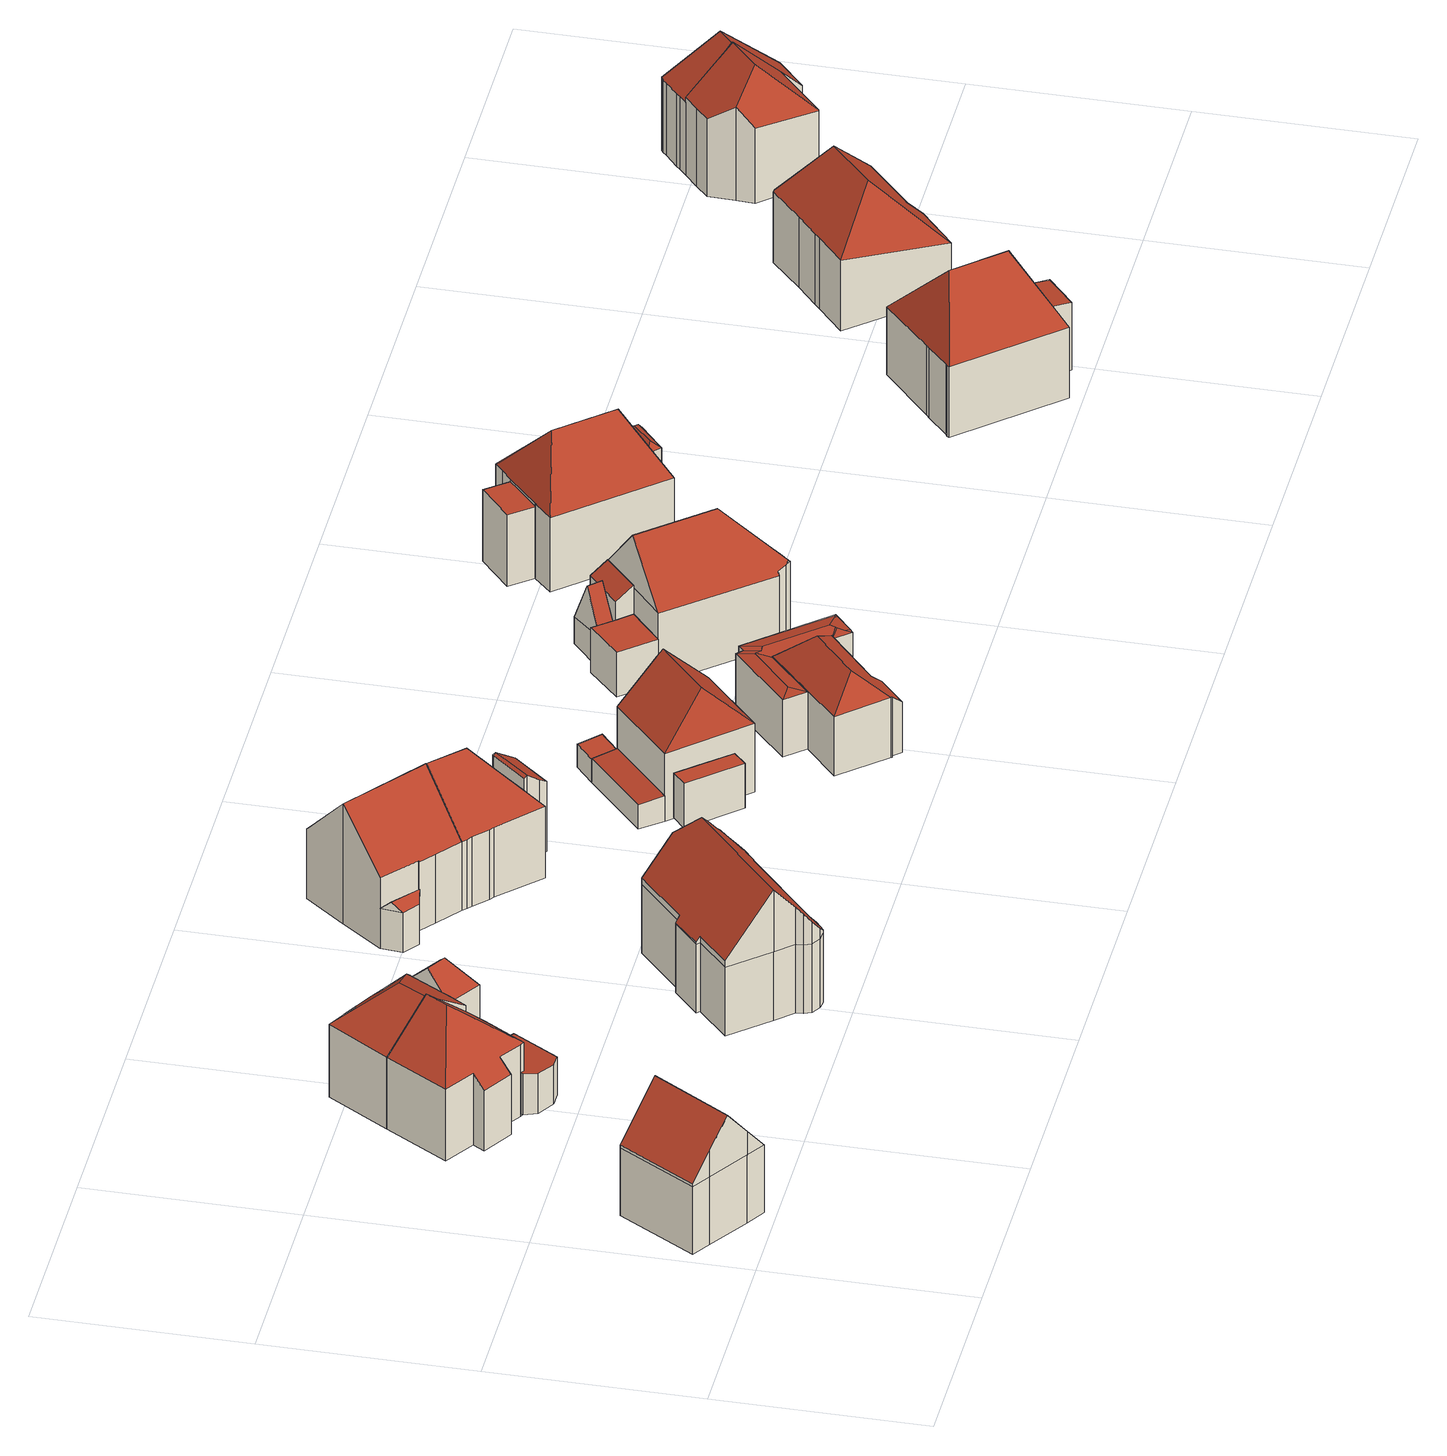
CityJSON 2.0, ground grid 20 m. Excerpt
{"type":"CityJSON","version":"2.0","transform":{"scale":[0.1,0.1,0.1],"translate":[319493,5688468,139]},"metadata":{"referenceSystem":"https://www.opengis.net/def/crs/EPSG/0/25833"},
"CityObjects":{
"building1":{"type":"Building","attributes":{"Dachtyp_tdc":"tdcFreeFormRoof","Gemeindeschluessel":14713000,"Dachneigung":49.77,"QualitaetDacherkennung":67,"Geometrietyp2DReferenz":"3000","function":"31001_9998","roofType":"5000","measuredHeight":12.52},"geometry":[{"type":"MultiSurface","lod":"2","boundaries":[[[0,1,2,3]],[[1,4,5,2]],[[4,6,7,5]],[[6,8,9,7]],[[8,10,11,9]],[[10,12,13,11]],[[12,14,15,13]],[[14,0,3,15]],[[16,17,18,19,20]],[[20,21,8,6,4,1,16]],[[0,17,16,1]],[[10,21,20,19,12]],[[8,21,10]],[[12,19,18,14]],[[14,18,17,0]],[[3,2,5,7,9,11,13,15]]],"semantics":{"surfaces":[{"type":"WallSurface"},{"type":"RoofSurface"},{"type":"GroundSurface"}],"values":[0,0,0,0,0,0,0,0,1,1,0,0,0,0,0,2]}}]},
"building2":{"type":"Building","attributes":{"Dachtyp_tdc":"tdcHipAndGableRoof","Gemeindeschluessel":14713000,"Dachneigung":43.46,"QualitaetDacherkennung":62,"Geometrietyp2DReferenz":"3000","function":"31001_9998","roofType":"5000","measuredHeight":11.76},"geometry":[{"type":"MultiSurface","lod":"2","boundaries":[[[22,23,24,25]],[[23,26,27,24]],[[26,28,29,27]],[[28,30,31,29]],[[30,32,33,31]],[[32,34,35,33]],[[34,36,37,35]],[[36,38,39,37]],[[38,40,41,39]],[[40,42,43,41]],[[42,22,25,43]],[[38,36,34,32,30,28,26,44]],[[26,23,22,42,44]],[[42,40,38,44]],[[25,24,27,29,31,33,35,37,39,41,43]]],"semantics":{"surfaces":[{"type":"WallSurface"},{"type":"RoofSurface"},{"type":"GroundSurface"}],"values":[0,0,0,0,0,0,0,0,0,0,0,1,1,1,2]}}]},
"building3":{"type":"Building","attributes":{"Dachtyp_tdc":"tdcPolyFlatRoof","Gemeindeschluessel":14713000,"Dachneigung":3.97,"QualitaetDacherkennung":51,"Geometrietyp2DReferenz":"3000","function":"31001_9998","roofType":"2100","measuredHeight":4.34},"geometry":[{"type":"MultiSurface","lod":"2","boundaries":[[[45,46,47,48]],[[46,49,50,47]],[[49,51,52,50]],[[51,53,54,52]],[[53,55,56,54]],[[55,57,58,56]],[[57,59,60,58]],[[59,45,48,60]],[[59,57,55,53,51,49,46,45]],[[48,47,50,52,54,56,58,60]]],"semantics":{"surfaces":[{"type":"WallSurface"},{"type":"RoofSurface"},{"type":"GroundSurface"}],"values":[0,0,0,0,0,0,0,0,1,2]}}]},
"building4":{"type":"Building","attributes":{"Gemeindeschluessel":14713000,"Geometrietyp2DReferenz":"3000","function":"31001_9998","roofType":"9999"},"children":["building4-1","building4-2"]},
"building4-1":{"type":"BuildingPart","attributes":{"Dachtyp_tdc":"tdcHipAndGableRoof","Dachneigung":43.57,"QualitaetDacherkennung":56,"Geometrietyp2DReferenz":"3000","roofType":"5000","measuredHeight":11.59},"parents":["building4"],"geometry":[{"type":"MultiSurface","lod":"2","boundaries":[[[61,62,63]],[[61,64,25,62]],[[64,65,66,25]],[[65,40,41,66]],[[40,67,68,41]],[[67,69,70,68]],[[69,71,72,70]],[[71,73,74,72]],[[73,75,76,74]],[[75,77,78,76]],[[77,79,80,78]],[[79,81,82,80]],[[77,75,73,71,69,67,83]],[[67,40,65,83]],[[65,64,61,84,85,79,77,83]],[[62,25,66,41,68,70,72,74,76,78,80]],[[61,63,84]],[[85,81,79]],[[63,62,80,82]],[[63,82,81,85,84]]],"semantics":{"surfaces":[{"type":"WallSurface"},{"type":"RoofSurface"},{"type":"GroundSurface"},{"type":"ClosureSurface"}],"values":[0,0,0,0,0,0,0,0,0,0,0,0,1,1,1,2,0,0,3,3]}}]},
"building4-2":{"type":"BuildingPart","attributes":{"Dachtyp_tdc":"tdcHipAndGableRoof","Dachneigung":42.21,"QualitaetDacherkennung":74,"Geometrietyp2DReferenz":"3000","roofType":"5000","measuredHeight":9.77},"parents":["building4"],"geometry":[{"type":"MultiSurface","lod":"2","boundaries":[[[86,87,88,89]],[[87,63,62,88]],[[82,86,89,80]],[[87,90,91]],[[81,85,92,91,90]],[[87,91,92,84,63]],[[82,81,90,86]],[[86,90,87]],[[89,88,62,80]],[[80,62,63,82]],[[92,85,84]],[[84,85,81,82,63]]],"semantics":{"surfaces":[{"type":"WallSurface"},{"type":"RoofSurface"},{"type":"GroundSurface"},{"type":"ClosureSurface"}],"values":[0,0,0,1,1,1,0,0,2,3,0,3]}}]},
"building5":{"type":"Building","attributes":{"Dachtyp_tdc":"tdcFreeFormRoof","Gemeindeschluessel":14713000,"Dachneigung":50.17,"QualitaetDacherkennung":61,"Geometrietyp2DReferenz":"3000","function":"31001_9998","roofType":"5000","measuredHeight":13.62},"geometry":[{"type":"MultiSurface","lod":"2","boundaries":[[[93,94,95,96]],[[94,97,98,95]],[[97,99,100,98]],[[99,101,102,100]],[[101,103,104,102]],[[103,105,106,104]],[[105,107,108,106]],[[107,109,110,108]],[[109,111,112,110]],[[111,113,114,112]],[[113,115,116,114]],[[115,117,118,116]],[[117,119,120,118]],[[119,121,122,120]],[[121,123,124,122]],[[123,125,126,124]],[[125,127,128,126]],[[127,129,130,128]],[[129,131,132,130]],[[131,133,134,132]],[[133,135,136,134]],[[135,137,138,136]],[[137,139,140,138]],[[139,141,142,140]],[[141,93,96,142]],[[143,144,145]],[[146,145,144,147,148,149,150,151,152]],[[153,154,155,156,157,109,158,159,160,161,162,143,145,146,163,164,165,166,167]],[[107,158,109]],[[111,109,157]],[[97,94,144,143]],[[94,93,147,144]],[[99,97,143,162]],[[101,99,162,161]],[[103,101,161,160]],[[105,103,160,159]],[[107,105,159,158]],[[113,111,157,156]],[[115,113,156,155]],[[117,115,155,154]],[[119,117,154,153]],[[121,119,153,167]],[[123,121,167,166]],[[125,123,166,165]],[[127,125,165,164]],[[129,127,164,163]],[[133,131,146,152]],[[131,129,163,146]],[[135,133,152,151]],[[137,135,151,150]],[[139,137,150,149]],[[141,139,149,148]],[[93,141,148,147]],[[96,95,98,100,102,104,106,108,110,112,114,116,118,120,122,124,126,128,130,132,134,136,138,140,142]]],"semantics":{"surfaces":[{"type":"WallSurface"},{"type":"RoofSurface"},{"type":"GroundSurface"}],"values":[0,0,0,0,0,0,0,0,0,0,0,0,0,0,0,0,0,0,0,0,0,0,0,0,0,1,1,1,0,0,0,0,0,0,0,0,0,0,0,0,0,0,0,0,0,0,0,0,0,0,0,0,0,2]}}]},
"building6":{"type":"Building","attributes":{"Gemeindeschluessel":14713000,"Geometrietyp2DReferenz":"3000","function":"31001_9998","roofType":"9999"},"children":["building6-1","building6-2","building6-3"]},
"building6-1":{"type":"BuildingPart","attributes":{"Dachtyp_tdc":"tdcGableRoof","Dachneigung":18.26,"QualitaetDacherkennung":20,"Geometrietyp2DReferenz":"3000","roofType":"3100","measuredHeight":5.01},"parents":["building6"],"geometry":[{"type":"MultiSurface","lod":"2","boundaries":[[[168,169,170,171]],[[169,172,173,170]],[[172,174,175,173]],[[174,176,177,175]],[[176,178,179,177]],[[178,180,181,179]],[[180,182,183,181]],[[178,176,174,172,169,168,184]],[[184,182,180,178]],[[185,171,170,173,175,177,179,181,183]],[[168,171,185,184]],[[185,183,182,184]]],"semantics":{"surfaces":[{"type":"WallSurface"},{"type":"RoofSurface"},{"type":"GroundSurface"},{"type":"ClosureSurface"}],"values":[0,0,0,0,0,0,0,1,1,2,3,3]}}]},
"building6-2":{"type":"BuildingPart","attributes":{"Dachtyp_tdc":"tdcGableRoof","Dachneigung":47.13,"QualitaetDacherkennung":77,"Geometrietyp2DReferenz":"3000","roofType":"3100","measuredHeight":12.57},"parents":["building6"],"geometry":[{"type":"MultiSurface","lod":"2","boundaries":[[[186,187,188,189,190]],[[191,192,193,194,195]],[[192,196,197,193]],[[196,198,199,197]],[[198,200,201,199]],[[200,202,203,201]],[[202,204,168,171,203]],[[205,206,207,183,182]],[[206,208,209,207]],[[208,210,211,209]],[[210,186,190,211]],[[206,205,204,202,200,198,196,192]],[[192,191,187,186,210,208,206]],[[190,189,194,193,197,199,201,203,171,185,183,207,209,211]],[[195,188,187,191]],[[195,194,189,188]],[[205,182,184,168,204]],[[184,185,171,168]],[[182,183,185,184]]],"semantics":{"surfaces":[{"type":"WallSurface"},{"type":"RoofSurface"},{"type":"GroundSurface"},{"type":"ClosureSurface"}],"values":[0,0,0,0,0,0,0,0,0,0,0,1,1,2,0,3,0,3,3]}}]},
"building6-3":{"type":"BuildingPart","attributes":{"Dachtyp_tdc":"tdcFreeFormRoof","Dachneigung":45.69,"QualitaetDacherkennung":7,"Geometrietyp2DReferenz":"3000","roofType":"5000","measuredHeight":5.08},"parents":["building6"],"geometry":[{"type":"MultiSurface","lod":"2","boundaries":[[[188,212,190,189]],[[212,213,214,190]],[[213,215,216,214]],[[215,195,194,216]],[[217,218,188,195,219]],[[215,213,217,219]],[[212,218,217,213]],[[188,218,212]],[[215,219,195]],[[194,189,190,214,216]],[[189,194,195,188]]],"semantics":{"surfaces":[{"type":"WallSurface"},{"type":"RoofSurface"},{"type":"GroundSurface"},{"type":"ClosureSurface"}],"values":[0,0,0,0,1,1,0,0,0,2,3]}}]},
"building7":{"type":"Building","attributes":{"Gemeindeschluessel":14713000,"Geometrietyp2DReferenz":"3000","function":"31001_9998","roofType":"9999"},"children":["building7-1","building7-2","building7-3"]},
"building7-1":{"type":"BuildingPart","attributes":{"Dachtyp_tdc":"tdcGableRoof","Dachneigung":19.55,"QualitaetDacherkennung":29,"Geometrietyp2DReferenz":"3000","roofType":"3100","measuredHeight":5.08},"parents":["building7"],"geometry":[{"type":"MultiSurface","lod":"2","boundaries":[[[220,221,181,222]],[[221,223,224,181]],[[223,225,226,224]],[[225,227,228,226]],[[227,229,230,228]],[[223,221,220,231]],[[231,229,227,225,223]],[[230,232,222,181,224,226,228]],[[232,230,229,231]],[[220,222,232,231]]],"semantics":{"surfaces":[{"type":"WallSurface"},{"type":"RoofSurface"},{"type":"GroundSurface"},{"type":"ClosureSurface"}],"values":[0,0,0,0,0,1,1,2,3,3]}}]},
"building7-2":{"type":"BuildingPart","attributes":{"Dachtyp_tdc":"tdcGableRoof","Dachneigung":34.28,"QualitaetDacherkennung":35,"Geometrietyp2DReferenz":"3000","roofType":"3100","measuredHeight":8.8},"parents":["building7"],"geometry":[{"type":"MultiSurface","lod":"2","boundaries":[[[233,234,235]],[[233,236,237,234]],[[236,238,239,237]],[[238,240,241,239]],[[240,242,243,241]],[[242,244,245,243]],[[244,246,247,245]],[[246,248,249,247]],[[248,250,249]],[[246,244,242,240,238,236]],[[236,233,248,246]],[[234,237,239,241,243,245,247,249]],[[235,250,248,233]],[[235,234,249,250]]],"semantics":{"surfaces":[{"type":"WallSurface"},{"type":"RoofSurface"},{"type":"GroundSurface"},{"type":"ClosureSurface"}],"values":[0,0,0,0,0,0,0,0,0,1,1,2,0,3]}}]},
"building7-3":{"type":"BuildingPart","attributes":{"Dachtyp_tdc":"tdcHipAndGableRoof","Dachneigung":47.03,"QualitaetDacherkennung":75,"Geometrietyp2DReferenz":"3000","roofType":"5000","measuredHeight":12.69},"parents":["building7"],"geometry":[{"type":"MultiSurface","lod":"2","boundaries":[[[251,252,253,254]],[[252,208,209,253]],[[208,255,256,209]],[[255,257,220,222,256]],[[258,259,260,230,229]],[[259,261,262,260]],[[261,263,264,262]],[[263,235,234,264]],[[250,265,266,249]],[[265,267,268,266]],[[267,269,270,268]],[[269,271,272,270]],[[271,251,254,272]],[[267,265,250,235,263,261,273]],[[261,259,258,257,255,273]],[[255,208,252,251,271,269,267,273]],[[254,253,209,256,222,232,230,260,262,264,234,249,266,268,270,272]],[[229,231,220,257,258]],[[229,230,232,231]],[[231,232,222,220]],[[249,234,235,250]]],"semantics":{"surfaces":[{"type":"WallSurface"},{"type":"RoofSurface"},{"type":"GroundSurface"},{"type":"ClosureSurface"}],"values":[0,0,0,0,0,0,0,0,0,0,0,0,0,1,1,1,2,0,3,3,3]}}]},
"building8":{"type":"Building","attributes":{"Dachtyp_tdc":"tdcPolyFlatRoof","Gemeindeschluessel":14713000,"Dachneigung":0,"QualitaetDacherkennung":33,"Geometrietyp2DReferenz":"3000","function":"31001_9998","roofType":"1000","measuredHeight":4.74},"geometry":[{"type":"MultiSurface","lod":"2","boundaries":[[[274,275,276,277]],[[275,278,279,276]],[[278,280,281,279]],[[280,282,283,281]],[[282,274,277,283]],[[282,280,278,275,274]],[[277,276,279,281,283]]],"semantics":{"surfaces":[{"type":"WallSurface"},{"type":"RoofSurface"},{"type":"GroundSurface"}],"values":[0,0,0,0,0,1,2]}}]},
"building9":{"type":"Building","attributes":{"Dachtyp_tdc":"tdcPolyFlatRoof","Gemeindeschluessel":14713000,"Dachneigung":4.84,"QualitaetDacherkennung":59,"Geometrietyp2DReferenz":"3000","function":"31001_9998","roofType":"2100","measuredHeight":2.7},"geometry":[{"type":"MultiSurface","lod":"2","boundaries":[[[284,285,286,287]],[[285,288,289,286]],[[288,290,291,289]],[[290,292,293,291]],[[292,284,287,293]],[[292,290,288,285,284]],[[287,286,289,291,293]]],"semantics":{"surfaces":[{"type":"WallSurface"},{"type":"RoofSurface"},{"type":"GroundSurface"}],"values":[0,0,0,0,0,1,2]}}]},
"building10":{"type":"Building","attributes":{"Dachtyp_tdc":"tdcFreeFormRoof","Gemeindeschluessel":14713000,"Dachneigung":44.91,"QualitaetDacherkennung":71,"Geometrietyp2DReferenz":"3000","function":"31001_9998","roofType":"5000","measuredHeight":11.56},"geometry":[{"type":"MultiSurface","lod":"2","boundaries":[[[294,295,296,297]],[[295,298,287,296]],[[298,299,291,287]],[[299,300,301,291]],[[300,294,297,301]],[[295,302,298]],[[294,303,302,295]],[[303,300,299,298,302]],[[294,300,303]],[[297,296,287,291,301]]],"semantics":{"surfaces":[{"type":"WallSurface"},{"type":"RoofSurface"},{"type":"GroundSurface"}],"values":[0,0,0,0,0,1,1,1,0,2]}}]},
"building11":{"type":"Building","attributes":{"Dachtyp_tdc":"tdcPolyFlatRoof","Gemeindeschluessel":14713000,"Dachneigung":3.48,"QualitaetDacherkennung":56,"Geometrietyp2DReferenz":"3000","function":"31001_9998","roofType":"2100","measuredHeight":2.48},"geometry":[{"type":"MultiSurface","lod":"2","boundaries":[[[304,305,289,291]],[[305,306,307,289]],[[306,308,309,307]],[[308,304,291,309]],[[308,306,305,304]],[[291,289,307,309]]],"semantics":{"surfaces":[{"type":"WallSurface"},{"type":"RoofSurface"},{"type":"GroundSurface"}],"values":[0,0,0,0,1,2]}}]},
"building12":{"type":"Building","attributes":{"Dachtyp_tdc":"tdcHipRoof","Gemeindeschluessel":14713000,"Dachneigung":40.88,"QualitaetDacherkennung":70,"Geometrietyp2DReferenz":"3000","function":"31001_9998","roofType":"3200","measuredHeight":8.73},"geometry":[{"type":"MultiSurface","lod":"2","boundaries":[[[310,311,312,313]],[[311,314,315,312]],[[314,316,317,315]],[[316,318,319,317]],[[318,320,321,319]],[[320,322,323,321]],[[322,324,325,323]],[[324,326,327,325]],[[326,328,329,327]],[[328,330,331,329]],[[330,310,313,331]],[[326,324,332]],[[310,330,333]],[[324,322,320,318,316,314,311,310,333,332]],[[330,328,326,332,333]],[[313,312,315,317,319,321,323,325,327,329,331]]],"semantics":{"surfaces":[{"type":"WallSurface"},{"type":"RoofSurface"},{"type":"GroundSurface"}],"values":[0,0,0,0,0,0,0,0,0,0,0,1,1,1,1,2]}}]},
"building13":{"type":"Building","attributes":{"Dachtyp_tdc":"tdcPolyFlatRoof","Gemeindeschluessel":14713000,"Dachneigung":0,"QualitaetDacherkennung":57,"Geometrietyp2DReferenz":"3000","function":"31001_9998","roofType":"1000","measuredHeight":2.54},"geometry":[{"type":"MultiSurface","lod":"2","boundaries":[[[334,335,336,337]],[[335,338,339,336]],[[338,340,341,339]],[[340,342,343,341]],[[342,334,337,343]],[[342,340,338,335,334]],[[337,336,339,341,343]]],"semantics":{"surfaces":[{"type":"WallSurface"},{"type":"RoofSurface"},{"type":"GroundSurface"}],"values":[0,0,0,0,0,1,2]}}]},
"building14":{"type":"Building","attributes":{"Dachtyp_tdc":"tdcFreeFormRoof","Gemeindeschluessel":14713000,"Dachneigung":11.07,"QualitaetDacherkennung":57,"Geometrietyp2DReferenz":"3000","function":"31001_9998","roofType":"5000","measuredHeight":6.28},"geometry":[{"type":"MultiSurface","lod":"2","boundaries":[[[344,345,331,313]],[[345,346,329,331]],[[346,347,348,329]],[[347,349,350,348]],[[349,351,352,350]],[[351,353,354,352]],[[353,355,356,354]],[[355,357,358,356]],[[357,359,360,358]],[[359,361,362,360]],[[361,363,312,362]],[[363,344,313,312]],[[364,365,363,361]],[[364,361,359]],[[366,367,368,365,364,359,357]],[[366,357,355]],[[369,367,366,355,353]],[[370,369,353,351]],[[371,372,370,351,349]],[[373,371,349,347]],[[373,347,346]],[[372,371,373,346,345]],[[368,367,369,370,372,345,344]],[[365,368,344,363]],[[313,331,329,348,350,352,354,356,358,360,362,312]]],"semantics":{"surfaces":[{"type":"WallSurface"},{"type":"RoofSurface"},{"type":"GroundSurface"}],"values":[0,0,0,0,0,0,0,0,0,0,0,0,1,1,1,1,1,1,1,1,1,1,1,1,2]}}]},
"building15":{"type":"Building","attributes":{"Dachtyp_tdc":"tdcPolyFlatRoof","Gemeindeschluessel":14713000,"Dachneigung":0,"QualitaetDacherkennung":57,"Geometrietyp2DReferenz":"3000","function":"31001_9998","roofType":"1000","measuredHeight":4.68},"geometry":[{"type":"MultiSurface","lod":"2","boundaries":[[[374,375,376,377]],[[375,378,379,376]],[[378,380,381,379]],[[380,382,383,381]],[[382,384,385,383]],[[384,374,377,385]],[[384,382,380,378,375,374]],[[377,376,379,381,383,385]]],"semantics":{"surfaces":[{"type":"WallSurface"},{"type":"RoofSurface"},{"type":"GroundSurface"}],"values":[0,0,0,0,0,0,1,2]}}]},
"building16":{"type":"Building","attributes":{"Dachtyp_tdc":"tdcGableRoof","Gemeindeschluessel":14713000,"Dachneigung":64.37,"QualitaetDacherkennung":10,"Geometrietyp2DReferenz":"3000","function":"31001_9998","roofType":"3100","measuredHeight":7.46},"geometry":[{"type":"MultiSurface","lod":"2","boundaries":[[[386,387,388,389]],[[387,390,385,388]],[[390,391,383,385]],[[391,386,389,383]],[[390,387,392]],[[386,391,393]],[[387,386,393,392]],[[391,390,392,393]],[[389,388,385,383]]],"semantics":{"surfaces":[{"type":"WallSurface"},{"type":"RoofSurface"},{"type":"GroundSurface"}],"values":[0,0,0,0,0,0,1,1,2]}}]},
"building17":{"type":"Building","attributes":{"Dachtyp_tdc":"tdcPolyFlatRoof","Gemeindeschluessel":14713000,"Dachneigung":32.64,"QualitaetDacherkennung":41,"Geometrietyp2DReferenz":"3000","function":"31001_9998","roofType":"2100","measuredHeight":7.75},"geometry":[{"type":"MultiSurface","lod":"2","boundaries":[[[394,395,385,377]],[[395,396,388,385]],[[396,397,398,388]],[[397,394,377,398]],[[397,396,395,394]],[[377,385,388,398]]],"semantics":{"surfaces":[{"type":"WallSurface"},{"type":"RoofSurface"},{"type":"GroundSurface"}],"values":[0,0,0,0,1,2]}}]},
"building18":{"type":"Building","attributes":{"Dachtyp_tdc":"tdcFreeFormRoof","Gemeindeschluessel":14713000,"Dachneigung":50.19,"QualitaetDacherkennung":41,"Geometrietyp2DReferenz":"3000","function":"31001_9998","roofType":"5000","measuredHeight":12.88},"geometry":[{"type":"MultiSurface","lod":"2","boundaries":[[[399,400,401,402]],[[400,403,404,401]],[[403,405,406,404]],[[405,407,408,406]],[[407,409,410,408]],[[409,411,412,410]],[[411,413,376,412]],[[413,414,398,376]],[[414,415,416,398]],[[415,417,418,416]],[[417,419,420,418]],[[419,421,422,420]],[[421,423,424,422]],[[423,425,426,424]],[[425,427,428,426]],[[427,429,430,428]],[[429,431,432,430]],[[433,434,435,436,405,403,400,399]],[[429,427,425,423,421,419,417,415,414,437,435,434,438,431]],[[407,436,435,437,413,411,409]],[[407,405,436]],[[433,438,434]],[[414,413,437]],[[432,439,440,402,401,404,406,408,410,412,376,398,416,418,420,422,424,426,428,430]],[[431,438,439,432]],[[438,433,440,439]],[[433,399,402,440]]],"semantics":{"surfaces":[{"type":"WallSurface"},{"type":"RoofSurface"},{"type":"GroundSurface"}],"values":[0,0,0,0,0,0,0,0,0,0,0,0,0,0,0,0,0,1,1,1,0,0,0,2,0,0,0]}}]},
"building19":{"type":"Building","attributes":{"Gemeindeschluessel":14713000,"Geometrietyp2DReferenz":"3000","function":"31001_9998","roofType":"9999"},"children":["building19-1","building19-2","building19-3"]},
"building19-1":{"type":"BuildingPart","attributes":{"Dachtyp_tdc":"tdcFreeFormRoof","Dachneigung":35.15,"QualitaetDacherkennung":11,"Geometrietyp2DReferenz":"3000","roofType":"5000","measuredHeight":8.1},"parents":["building19"],"geometry":[{"type":"MultiSurface","lod":"2","boundaries":[[[441,442,443,444]],[[442,445,446,443]],[[445,447,448,446]],[[447,449,450,448]],[[449,451,452,450]],[[453,441,444,454]],[[451,449,455]],[[449,447,445,442,456,455]],[[442,441,453,457,456]],[[457,451,455,456]],[[444,443,446,448,450,452,458,454]],[[458,452,451,457]],[[453,454,458,457]]],"semantics":{"surfaces":[{"type":"WallSurface"},{"type":"RoofSurface"},{"type":"GroundSurface"},{"type":"ClosureSurface"}],"values":[0,0,0,0,0,0,1,1,1,1,2,3,3]}}]},
"building19-2":{"type":"BuildingPart","attributes":{"Dachtyp_tdc":"tdcHipRoof","Dachneigung":49.11,"QualitaetDacherkennung":73,"Geometrietyp2DReferenz":"3000","roofType":"3200","measuredHeight":13.18},"parents":["building19"],"geometry":[{"type":"MultiSurface","lod":"2","boundaries":[[[459,460,461,462]],[[460,463,453,454,461]],[[464,465,466,452,451]],[[465,467,468,466]],[[467,469,470,468]],[[469,471,472,470]],[[471,473,474,472]],[[473,475,476,474]],[[475,477,478,476]],[[477,479,480,478]],[[479,481,482,483,480]],[[484,485,486]],[[484,487,488,485]],[[487,489,490,488]],[[489,491,492,490]],[[491,493,494,492]],[[493,459,462,494]],[[475,473,471,469,467,465,464,463,495]],[[489,487,484,481,479,477,496]],[[463,460,459,493,491,489,496,495]],[[477,475,495,496]],[[462,461,454,458,452,466,468,470,472,474,476,478,480,483,485,488,490,492,494]],[[464,451,457,453,463]],[[451,452,458,457]],[[457,458,454,453]],[[486,482,481,484]],[[486,485,483,482]]],"semantics":{"surfaces":[{"type":"WallSurface"},{"type":"RoofSurface"},{"type":"GroundSurface"},{"type":"ClosureSurface"}],"values":[0,0,0,0,0,0,0,0,0,0,0,0,0,0,0,0,0,1,1,1,1,2,0,3,3,0,3]}}]},
"building19-3":{"type":"BuildingPart","attributes":{"Dachtyp_tdc":"tdcPolyFlatRoof","Dachneigung":0,"QualitaetDacherkennung":56,"Geometrietyp2DReferenz":"3000","roofType":"1000","measuredHeight":7.5},"parents":["building19"],"geometry":[{"type":"MultiSurface","lod":"2","boundaries":[[[497,498,499,500]],[[498,486,485,499]],[[482,501,480,483]],[[501,502,503,480]],[[502,497,500,503]],[[502,501,482,486,498,497]],[[500,499,485,483,480,503]],[[483,485,486,482]]],"semantics":{"surfaces":[{"type":"WallSurface"},{"type":"RoofSurface"},{"type":"GroundSurface"},{"type":"ClosureSurface"}],"values":[0,0,0,0,0,1,2,3]}}]},
"building20":{"type":"Building","attributes":{"Gemeindeschluessel":14713000,"Geometrietyp2DReferenz":"3000","function":"31001_9998","roofType":"9999"},"children":["building20-1","building20-2"]},
"building20-1":{"type":"BuildingPart","attributes":{"Dachtyp_tdc":"tdcHipRoof","Dachneigung":47.7,"QualitaetDacherkennung":65,"Geometrietyp2DReferenz":"3000","roofType":"3200","measuredHeight":13.31},"parents":["building20"],"geometry":[{"type":"MultiSurface","lod":"2","boundaries":[[[504,505,506,507]],[[505,508,509,506]],[[508,510,511,509]],[[512,513,514,515]],[[513,516,517,514]],[[516,518,519,517]],[[518,520,521,519]],[[520,522,523,521]],[[522,524,525,523]],[[524,526,527,525]],[[526,528,529,527]],[[528,530,531,529]],[[530,504,507,531]],[[526,524,522,520,518,516,532]],[[513,512,510,508,505,533]],[[516,513,533,532]],[[505,504,530,528,526,532,533]],[[507,506,509,511,515,514,517,519,521,523,525,527,529,531]],[[515,511,510,512]]],"semantics":{"surfaces":[{"type":"WallSurface"},{"type":"RoofSurface"},{"type":"GroundSurface"},{"type":"ClosureSurface"}],"values":[0,0,0,0,0,0,0,0,0,0,0,0,0,1,1,1,1,2,3]}}]},
"building20-2":{"type":"BuildingPart","attributes":{"Dachtyp_tdc":"tdcPolyFlatRoof","Dachneigung":6.13,"QualitaetDacherkennung":58,"Geometrietyp2DReferenz":"3000","roofType":"2100","measuredHeight":7.35},"parents":["building20"],"geometry":[{"type":"MultiSurface","lod":"2","boundaries":[[[534,535,509,511,510]],[[535,536,537,509]],[[536,538,539,537]],[[538,540,515,539]],[[540,512,515]],[[540,538,536,535,534]],[[511,509,537,539,515]],[[510,512,540,534]],[[510,511,515,512]]],"semantics":{"surfaces":[{"type":"WallSurface"},{"type":"RoofSurface"},{"type":"GroundSurface"},{"type":"ClosureSurface"}],"values":[0,0,0,0,0,1,2,0,3]}}]},
"building21":{"type":"Building","attributes":{"Dachtyp_tdc":"tdcFreeFormRoof","Gemeindeschluessel":14713000,"Dachneigung":46.73,"QualitaetDacherkennung":54,"Geometrietyp2DReferenz":"3000","function":"31001_9998","roofType":"5000","measuredHeight":12.55},"geometry":[{"type":"MultiSurface","lod":"2","boundaries":[[[541,542,543,544]],[[542,545,546,543]],[[545,547,548,546]],[[547,549,550,548]],[[549,551,552,550]],[[551,553,554,552]],[[553,555,556,554]],[[555,557,558,556]],[[557,559,560,558]],[[559,561,562,560]],[[561,563,564,562]],[[563,541,544,564]],[[565,541,563,561,559,566,567]],[[547,568,549]],[[567,566,557,555,553,551,549,568]],[[547,545,542,565,567,568]],[[559,557,566]],[[542,541,565]],[[544,543,546,548,550,552,554,556,558,560,562,564]]],"semantics":{"surfaces":[{"type":"WallSurface"},{"type":"RoofSurface"},{"type":"GroundSurface"}],"values":[0,0,0,0,0,0,0,0,0,0,0,0,1,1,1,1,0,0,2]}}]},
"building22":{"type":"Building","attributes":{"Gemeindeschluessel":14713000,"Geometrietyp2DReferenz":"3000","function":"31001_9998","roofType":"9999"},"children":["building22-1","building22-2"]},
"building22-1":{"type":"BuildingPart","attributes":{"Dachtyp_tdc":"tdcHipAndGableRoof","Dachneigung":68.86,"QualitaetDacherkennung":48,"Geometrietyp2DReferenz":"3000","roofType":"5000","measuredHeight":12.28},"parents":["building22"],"geometry":[{"type":"MultiSurface","lod":"2","boundaries":[[[569,570,571,572]],[[570,573,574,571]],[[573,575,576,574]],[[575,577,578,576]],[[577,579,580,578]],[[579,581,582,580]],[[581,583,584,582]],[[583,585,586,584]],[[585,587,588,586]],[[587,589,590,588]],[[589,591,592,590]],[[591,593,594,592]],[[593,595,596,594]],[[595,597,598,596]],[[597,599,600,598]],[[595,593,591,589,587,585,583,581,579,601]],[[579,577,575,573,570,569,602,603,601]],[[603,604,605,599,597,595,601]],[[606,572,571,574,576,578,580,582,584,586,588,590,592,594,596,598,600,607]],[[602,608,603]],[[569,572,606,608,602]],[[608,604,603]],[[606,607,605,604,608]],[[607,600,599,605]]],"semantics":{"surfaces":[{"type":"WallSurface"},{"type":"RoofSurface"},{"type":"GroundSurface"},{"type":"ClosureSurface"}],"values":[0,0,0,0,0,0,0,0,0,0,0,0,0,0,0,1,1,1,2,0,3,0,3,3]}}]},
"building22-2":{"type":"BuildingPart","attributes":{"Dachtyp_tdc":"tdcFreeFormRoof","Dachneigung":45.34,"QualitaetDacherkennung":45,"Geometrietyp2DReferenz":"3000","roofType":"5000","measuredHeight":12.31},"parents":["building22"],"geometry":[{"type":"MultiSurface","lod":"2","boundaries":[[[609,610,600,599]],[[609,611,610]],[[611,612,613,610]],[[612,614,615,613]],[[614,616,617,615]],[[616,618,619,617]],[[618,620,569,572,619]],[[614,612,611,609,621]],[[609,599,622,621]],[[622,604,608,602,620,618,616,614,621]],[[572,606,607,600,610,613,615,617,619]],[[605,604,622]],[[602,569,620]],[[606,572,569,602,608]],[[607,606,608,604,605]],[[599,605,622]],[[607,605,599,600]]],"semantics":{"surfaces":[{"type":"WallSurface"},{"type":"RoofSurface"},{"type":"GroundSurface"},{"type":"ClosureSurface"}],"values":[0,0,0,0,0,0,0,1,1,1,2,0,0,3,3,0,3]}}]}
},
"vertices":[
[55,132,78],[131,85,78],[131,85,7],[55,132,7],[130,83,78],[130,83,7],[111,52,78],[111,52,7],[85,11,78],[85,11,7],[67,22,78],[67,22,7],[28,47,78],[28,47,7],[10,58,78],[10,58,7],[92,109,132],[55,132,81],[10,58,81],[28,47,106],[46,35,132],[67,22,103],
[227,305,80],[216,286,80],[216,286,5],[227,305,5],[191,246,80],[191,246,5],[187,248,80],[187,248,5],[165,262,80],[165,262,5],[158,250,68],[158,250,5],[129,268,68],[129,268,5],[136,279,80],[136,279,5],[107,297,80],[107,297,5],[144,357,80],[144,357,5],[185,331,123],[185,331,5],[172,310,123],
[185,246,51],[187,248,51],[187,248,8],[185,246,8],[191,246,51],[191,246,8],[216,286,51],[216,286,8],[248,267,48],[248,267,8],[221,223,48],[221,223,8],[207,223,49],[207,223,8],[190,233,50],[190,233,8],
[238,322,86],[238,322,5],[238,322,79],[227,305,86],[184,332,121],[184,332,5],[181,416,81],[181,416,5],[209,399,83],[209,399,5],[215,410,70],[215,410,5],[244,392,72],[244,392,5],[237,381,85],[237,381,5],[263,365,86],[263,365,5],[262,362,86],[262,362,5],[262,362,83],[262,362,79],[199,358,121],[242,329,86],[260,359,86],
[294,342,79],[270,302,79],[270,302,5],[294,342,5],[294,342,83],[270,333,103],[251,344,103],
[444,196,82],[465,173,82],[465,173,10],[444,196,10],[489,147,82],[489,147,10],[495,141,82],[495,141,10],[501,139,82],[501,139,10],[506,135,82],[506,135,10],[509,127,82],[509,127,10],[509,119,82],[509,119,10],[503,111,82],[503,111,10],[497,107,82],[497,107,10],[490,107,82],[490,107,10],[418,43,82],[418,43,10],[416,36,82],[416,36,10],[412,31,82],[412,31,10],[404,27,82],[404,27,10],[396,28,82],[396,28,10],[387,33,82],[387,33,10],[384,40,82],[384,40,10],[383,47,82],[383,47,10],[368,63,82],[368,63,10],[336,99,82],[336,99,10],[368,128,82],[368,128,10],[365,131,82],[365,131,10],[392,155,82],[392,155,10],[395,152,82],[395,152,10],[489,147,125],[465,173,126],[463,147,147],[368,63,147],[444,196,89],[395,152,89],[392,155,83],[365,131,84],[368,128,89],[336,99,89],[412,31,83],[416,36,85],[418,43,89],[490,107,89],[497,107,83],[509,119,85],[509,127,92],[506,135,101],[501,139,109],[495,141,115],[383,47,121],[384,40,114],[387,33,105],[396,28,93],[404,27,86],
[508,465,47],[516,476,47],[516,476,9],[508,465,9],[518,478,47],[518,478,9],[522,474,49],[522,474,9],[531,467,52],[531,467,9],[547,453,59],[547,453,9],[552,449,48],[552,449,9],[543,439,49],[543,439,9],[538,442,59],[538,442,9],
[438,392,81],[439,392,82],[439,392,51],[439,392,9],[438,392,9],[405,419,83],[435,458,135],[435,458,9],[405,419,9],[405,419,51],[466,497,82],[466,497,9],[470,494,82],[470,494,9],[478,489,82],[478,489,9],[496,474,81],[496,474,9],[508,465,81],[543,439,80],[510,401,135],[510,401,9],[476,362,81],[476,362,9],[453,380,81],[453,380,9],
[438,392,51],[418,387,51],[418,387,9],[403,398,51],[403,398,9],[428,389,60],[438,392,52],[404,409,60],
[544,439,51],[552,449,52],[544,439,9],[555,446,60],[555,446,9],[583,422,46],[583,422,9],[581,419,46],[581,419,9],[573,409,46],[573,409,9],[547,436,60],[547,436,9],
[591,359,95],[591,359,9],[591,359,82],[593,357,97],[593,357,9],[598,352,92],[598,352,9],[608,343,83],[608,343,9],[579,309,83],[579,309,9],[574,314,87],[574,314,9],[564,323,97],[564,323,9],[561,325,95],[561,325,9],[561,325,83],
[484,355,82],[480,358,81],[480,358,9],[484,355,9],[509,400,136],[509,400,9],[544,439,80],[573,409,81],[584,397,81],[584,397,9],[605,376,82],[605,376,9],[595,364,82],[595,364,9],[551,314,83],[551,314,9],[540,302,84],[540,302,9],[502,339,82],[502,339,9],[498,342,82],[498,342,9],[539,371,136],
[633,199,60],[647,211,60],[647,211,13],[633,199,13],[662,194,60],[662,194,13],[687,166,60],[687,166,13],[674,154,60],[674,154,13],
[641,218,39],[625,238,37],[625,238,12],[641,218,12],[686,292,37],[686,292,12],[703,273,39],[703,273,12],[682,254,39],[682,254,12],
[761,205,84],[701,151,84],[701,151,12],[761,205,12],[641,218,83],[703,273,83],[729,244,122],[729,244,12],[683,194,128],[733,239,128],
[703,273,37],[686,292,36],[706,309,36],[706,309,12],[724,291,37],[724,291,12],
[854,116,78],[853,115,78],[853,115,15],[854,116,15],[801,70,78],[801,70,15],[809,62,68],[809,62,15],[782,38,68],[782,38,15],[775,46,77],[775,46,15],[773,45,78],[773,45,15],[773,46,78],[773,46,15],[735,88,77],[735,88,15],[770,119,76],[770,119,15],[815,160,76],[815,160,15],[771,81,102],[817,121,102],
[729,244,38],[749,262,38],[749,262,13],[729,244,13],[782,224,38],[782,224,13],[761,205,38],[761,205,13],[741,229,38],[741,229,13],
[854,116,75],[815,160,75],[770,119,75],[754,138,75],[754,138,15],[814,192,75],[814,192,15],[820,187,75],[820,187,15],[826,192,75],[826,192,15],[890,120,75],[890,120,15],[888,118,75],[888,118,15],[871,103,75],[871,103,15],[867,100,75],[867,100,15],[853,115,75],[867,107,76],[868,114,77],[886,120,75],[869,121,78],[869,116,77],[825,171,78],[820,171,77],[814,175,77],[816,175,77],[771,137,77],
[877,296,59],[844,267,59],[844,267,12],[877,296,12],[817,298,59],[817,298,12],[849,328,59],[849,328,12],[855,321,59],[855,321,12],[865,309,59],[865,309,12],
[889,351,40],[900,339,40],[900,339,12],[889,351,12],[865,309,45],[855,321,45],[883,325,86],[872,336,86],
[877,296,89],[865,309,78],[900,339,78],[911,326,89],[911,326,12],
[961,195,89],[960,184,82],[960,184,12],[961,195,12],[952,175,82],[952,175,12],[941,171,89],[941,171,12],[932,173,91],[932,173,12],[924,178,89],[924,178,12],[922,177,86],[922,177,12],[844,267,86],[911,326,88],[938,296,88],[938,296,12],[943,300,80],[943,300,12],[950,302,72],[950,302,12],[957,301,67],[957,301,12],[963,297,65],[963,297,12],[966,291,66],[966,291,12],[966,285,71],[966,285,12],[964,278,78],[964,278,12],[959,274,87],[959,274,12],[956,206,100],[988,233,92],[933,234,141],[936,172,94],[878,297,141],[991,236,87],[991,236,12],[956,206,12],
[1107,354,89],[1117,343,89],[1117,343,14],[1107,354,14],[1113,339,89],[1113,339,14],[1091,320,89],[1091,320,14],[1086,316,89],[1086,316,14],[1076,326,89],[1076,326,14],[1110,357,87],[1110,357,14],[1086,326,95],[1106,344,95],[1107,355,89],[1107,355,14],
[1073,398,92],[1081,389,92],[1081,389,14],[1073,398,14],[1110,357,92],[1076,326,92],[1075,327,92],[1075,327,14],[1074,326,92],[1074,326,14],[1071,322,92],[1071,322,14],[1045,300,92],[1045,300,14],[1042,297,92],[1042,297,14],[1040,295,92],[1040,295,14],[958,387,92],[958,387,14],[976,404,92],[976,404,14],[976,403,92],[976,403,89],[976,403,14],[1009,433,92],[1009,433,14],[1009,433,89],[1019,442,92],[1019,442,14],[1028,450,92],[1028,450,14],[1054,419,92],[1054,419,14],[1063,410,92],[1063,410,14],[1056,348,146],[1012,397,146],
[992,454,89],[1002,442,89],[1002,442,14],[992,454,14],[976,404,89],[959,425,89],[959,425,14],
[1376,130,88],[1418,82,88],[1418,82,17],[1376,130,17],[1394,59,88],[1394,59,17],[1393,60,89],[1393,60,17],[1363,32,90],[1336,9,91],[1336,9,17],[1363,32,17],[1256,98,91],[1256,98,17],[1257,100,91],[1257,100,17],[1260,102,91],[1260,102,17],[1281,121,90],[1281,121,17],[1285,124,90],[1285,124,17],[1338,171,88],[1338,171,17],[1359,148,88],[1359,148,17],[1367,139,88],[1367,139,17],[1316,111,150],[1356,67,150],
[1393,60,91],[1394,59,90],[1408,42,88],[1408,42,17],[1378,16,88],[1378,16,17],[1363,32,91],
[1549,234,74],[1497,187,88],[1497,187,15],[1549,234,15],[1507,175,71],[1507,175,15],[1469,142,71],[1469,142,15],[1397,224,89],[1397,224,15],[1426,249,89],[1426,249,15],[1432,254,89],[1432,254,15],[1454,273,89],[1454,273,15],[1487,303,89],[1487,303,15],[1514,272,83],[1514,272,15],[1527,259,80],[1527,259,15],[1547,236,75],[1547,236,15],[1543,229,89],[1488,302,91],[1494,251,140],[1449,211,140],
[1601,405,91],[1608,411,91],[1608,411,15],[1601,405,15],[1612,415,91],[1612,415,15],[1626,427,91],[1626,427,15],[1630,431,91],[1630,431,15],[1633,433,92],[1633,433,15],[1650,414,87],[1650,414,15],[1664,398,82],[1664,398,15],[1675,385,78],[1675,385,15],[1680,379,77],[1680,379,15],[1688,370,74],[1688,370,15],[1698,359,71],[1698,359,15],[1705,351,69],[1705,351,15],[1710,345,68],[1710,345,15],[1681,319,67],[1681,319,15],[1666,335,90],[1666,335,15],[1647,384,138],[1628,375,132],[1632,371,138],[1633,371,138],[1633,370,137],[1632,371,15],[1633,370,15],[1632,371,137],
[1614,290,91],[1614,290,15],[1614,290,90],[1571,337,94],[1571,337,15],[1572,354,113],[1572,354,15],[1573,380,96],[1573,380,15],[1586,392,96],[1586,392,15],[1601,405,96],[1604,344,138],[1633,370,138]
]}
